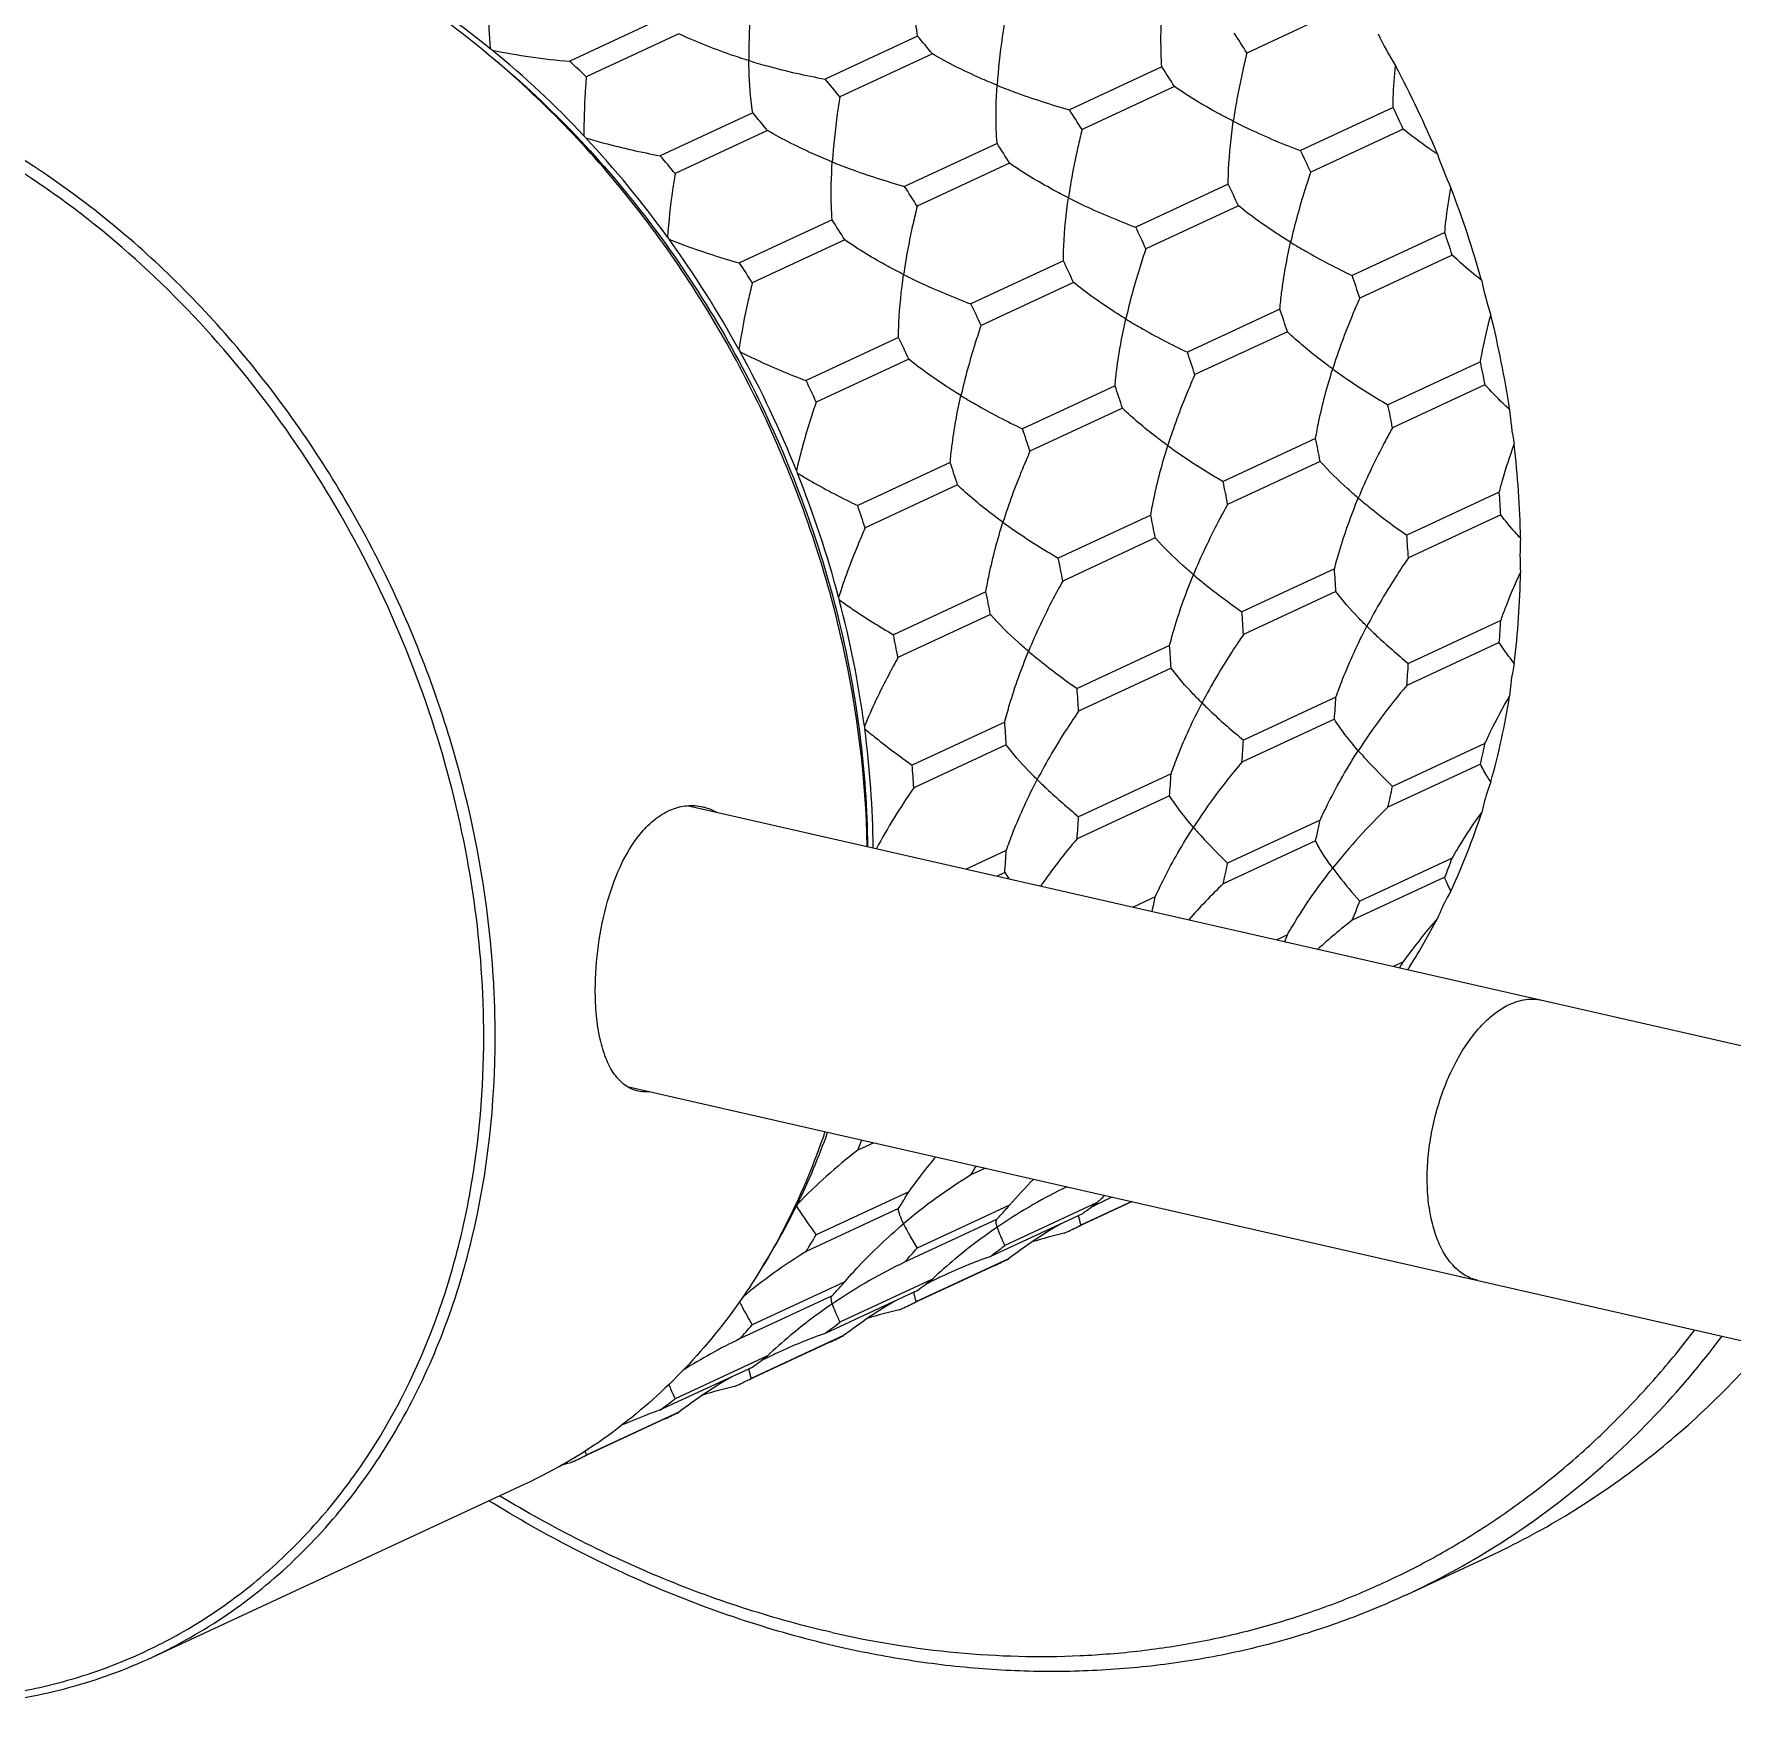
# Model space of a CAD drawing. Header units: millimetres. Extents: x 0 to 594, y 0 to 420.
# Drawn here: x 520.02 to 561.38, y 51.5 to 92.25 of the extents above; entities that cross this region are included whole.
import ezdxf

# ---------------------------------------------------------------- set-up
doc = ezdxf.new("R2010")
doc.units = ezdxf.units.MM
doc.header["$LTSCALE"] = 32.67
doc.layers.add('00_COMPONENTI', color=7, linetype='CONTINUOUS')

msp = doc.modelspace()

# ---------------------------------------------------------------- linework, layer by layer
at = {"layer": '00_COMPONENTI', "color": 7, "linetype": 'Continuous'}
for p, q in [((551.813, 92.831), (549.56, 91.783)), ((535.32, 92.629), (533.067, 91.582)), ((535.724, 92.251), (533.471, 91.204)), ((541.54, 92.197), (539.287, 91.149)), ((541.9, 91.759), (539.648, 90.712)), ((547.49, 91.45), (545.237, 90.402)), ((547.798, 90.964), (545.545, 89.916)), ((537.525, 90.33), (535.272, 89.282)), ((553.122, 90.453), (550.869, 89.405)), ((537.885, 89.892), (535.633, 88.845)), ((553.369, 89.93), (551.116, 88.883)), ((543.475, 89.583), (541.222, 88.535)), ((543.783, 89.097), (541.53, 88.049)), ((549.106, 88.586), (546.854, 87.539)), ((539.46, 87.716), (537.207, 86.669)), ((549.354, 88.063), (547.101, 87.016)), ((554.38, 87.41), (552.127, 86.362)), ((539.768, 87.23), (537.515, 86.183)), ((554.561, 86.863), (552.309, 85.815)), ((545.091, 86.719), (542.839, 85.672)), ((545.339, 86.196), (543.086, 85.149)), ((550.365, 85.543), (548.112, 84.495)), ((541.076, 84.852), (538.824, 83.805)), ((550.546, 84.996), (548.294, 83.949)), ((541.324, 84.33), (539.071, 83.282)), ((555.249, 84.262), (552.997, 83.214)), ((546.35, 83.676), (544.097, 82.628)), ((555.36, 83.705), (553.107, 82.657)), ((546.531, 83.129), (544.278, 82.082)), ((551.234, 82.395), (548.982, 81.347)), ((542.335, 81.809), (540.082, 80.762)), ((551.345, 81.838), (549.092, 80.79)), ((542.516, 81.262), (540.263, 80.215)), ((555.708, 81.087), (553.456, 80.039)), ((547.219, 80.528), (544.967, 79.481)), ((555.746, 80.533), (553.493, 79.485)), ((547.33, 79.971), (545.077, 78.923)), ((551.693, 79.22), (549.441, 78.172)), ((543.204, 78.661), (540.952, 77.614)), ((551.73, 78.666), (549.478, 77.619)), ((543.315, 78.104), (541.062, 77.057)), ((555.746, 77.963), (553.493, 76.915)), ((547.678, 77.353), (545.426, 76.306)), ((555.708, 77.426), (553.456, 76.378)), ((547.715, 76.799), (545.463, 75.752)), ((551.73, 76.096), (549.478, 75.048)), ((543.663, 75.486), (541.411, 74.439)), ((551.693, 75.559), (549.441, 74.512)), ((543.7, 74.932), (541.448, 73.885)), ((555.36, 74.967), (553.107, 73.919)), ((555.249, 74.46), (552.997, 73.413)), ((547.715, 74.229), (545.463, 73.182)), ((547.678, 73.692), (545.426, 72.645)), ((535.963, 73.451), (585.408, 62.179)), ((551.345, 73.1), (549.092, 72.052)), ((551.234, 72.593), (548.982, 71.546)), ((543.7, 72.362), (542.726, 71.909)), ((554.561, 72.173), (552.309, 71.125)), ((543.663, 71.825), (543.476, 71.738)), ((554.38, 71.709), (552.127, 70.661)), ((547.33, 71.233), (546.791, 70.983)), ((550.546, 70.306), (550.288, 70.186)), ((553.369, 69.649), (553.13, 69.538)), ((534.465, 66.613), (583.853, 55.354)), ((540.474, 65.243), (540.082, 65.061)), ((543.194, 64.623), (542.839, 64.458)), ((541.324, 64.049), (539.071, 63.001)), ((543.783, 63.724), (541.53, 62.677)), ((545.915, 63.787), (543.663, 62.74)), ((546.766, 63.809), (545.46, 63.201)), ((546.758, 63.811), (545.516, 63.233)), ((541.076, 63.639), (538.824, 62.591)), ((543.475, 63.379), (541.222, 62.331)), ((545.555, 63.514), (543.302, 62.467)), ((545.112, 63.04), (545.181, 63.071)), ((543.418, 62.252), (541.445, 61.335)), ((543.754, 62.414), (541.501, 61.367)), ((539.768, 61.858), (537.515, 60.81)), ((541.54, 61.647), (539.287, 60.6)), ((541.9, 61.92), (539.648, 60.873)), ((539.46, 61.512), (537.207, 60.464)), ((541.097, 61.173), (541.166, 61.205)), ((539.403, 60.385), (537.43, 59.468)), ((539.739, 60.547), (537.486, 59.5)), ((537.885, 60.053), (535.633, 59.006)), ((537.525, 59.78), (535.272, 58.733)), ((537.082, 59.306), (537.15, 59.338)), ((535.388, 58.518), (533.415, 57.601)), ((535.724, 58.68), (533.471, 57.633)), ((533.135, 57.471), (533.067, 57.439)), ((522.905, 52.714), (531.968, 56.928)), ((553.45, 54.234), (555.457, 55.167))]:
    msp.add_line(p, q, dxfattribs=at)
for centre, radius, start, end in [((526.875, 77.761), 26.669, 31.7215, 32.9574), ((559.7, 95.567), 7.696, 205.5535, 212.1083), ((533.908, 95.244), 4.351, 230.3791, 231.1857), ((516.406, 73.818), 23.315, 43.1529, 50.6767), ((534.317, 106.914), 15.383, 258.2358, 265.3384), ((522.05, 75.772), 25.488, 38.8468, 40.1206), ((517.071, 74.075), 23.714, 46.2465, 47.5831), ((525.113, 76.941), 26.669, 31.7215, 32.9574), ((529.426, 78.905), 26.876, 22.7955, 27.8875), ((519.797, 74.725), 25.488, 38.8468, 40.1206), ((518.035, 73.906), 25.488, 38.8468, 40.1206), ((522.86, 75.894), 26.669, 31.7215, 32.9574), ((528.744, 78.588), 27.112, 24.7303, 25.9527), ((536.795, 92.89), 4.604, 222.7625, 223.5465), ((515.113, 72.575), 25.108, 35.9057, 43.0616), ((521.098, 75.075), 26.669, 31.7215, 32.9574), ((526.491, 77.54), 27.112, 24.7303, 25.9527), ((515.782, 72.858), 25.488, 38.8468, 40.1206), ((561.523, 91.779), 7.722, 198.5859, 205.1225), ((518.845, 74.027), 26.669, 31.7215, 32.9574), ((524.729, 76.721), 27.112, 24.7303, 25.9527), ((529.714, 79.016), 26.567, 15.7872, 20.916), ((517.083, 73.208), 26.669, 31.7215, 32.9574), ((539.354, 90.083), 4.794, 215.5006, 216.2685), ((522.476, 75.674), 27.112, 24.7303, 25.9527), ((529.073, 78.711), 26.76, 17.7351, 18.9682), ((514.133, 71.844), 26.331, 28.8758, 35.803), ((514.83, 72.16), 26.669, 31.7215, 32.9574), ((520.714, 74.854), 27.112, 24.7303, 25.9527), ((526.82, 77.664), 26.76, 17.7351, 18.9682), ((562.614, 87.733), 7.484, 191.4753, 198.1578), ((518.461, 73.807), 27.112, 24.7303, 25.9527), ((525.058, 76.844), 26.76, 17.7351, 18.9682), ((530.728, 79.286), 25.518, 8.5988, 13.8643), ((516.699, 72.987), 27.112, 24.7303, 25.9527), ((541.497, 86.893), 4.898, 208.4512, 209.2105), ((513.687, 71.587), 26.846, 21.9257, 28.7573), ((522.805, 75.797), 26.76, 17.7351, 18.9682), ((530.139, 78.986), 25.659, 10.5975, 11.8656), ((514.446, 71.94), 27.112, 24.7303, 25.9527), ((521.043, 74.978), 26.76, 17.7351, 18.9682), ((527.886, 77.938), 25.659, 10.5975, 11.8656), ((563.004, 83.607), 7.063, 184.1034, 191.0545), ((518.79, 73.93), 26.76, 17.7351, 18.9682), ((526.124, 77.119), 25.659, 10.5975, 11.8656), ((532.379, 79.514), 23.851, 1.0884, 6.5937), ((543.154, 83.407), 4.904, 201.4748, 202.2336), ((513.964, 71.696), 26.548, 14.9125, 21.7908), ((517.028, 73.111), 26.76, 17.7351, 18.9682), ((523.871, 76.071), 25.659, 10.5975, 11.8656), ((531.838, 79.206), 23.944, 3.1771, 4.5051), ((514.775, 72.063), 26.76, 17.7351, 18.9682), ((522.109, 75.252), 25.659, 10.5975, 11.8656), ((529.586, 78.158), 23.944, 3.1771, 4.5051), ((562.71, 79.55), 6.498, 176.3236, 183.6764), ((519.856, 74.205), 25.659, 10.5975, 11.8656), ((527.823, 77.339), 23.944, 3.1771, 4.5051), ((534.463, 79.528), 21.766, 353.1135, 358.9626), ((518.094, 73.385), 25.659, 10.5975, 11.8656), ((544.277, 79.727), 4.811, 194.4333, 195.1998), ((514.961, 71.965), 25.515, 7.7029, 14.7602), ((525.57, 76.292), 23.944, 3.1771, 4.5051), ((533.959, 79.202), 21.821, 355.3316, 356.7444), ((515.841, 72.338), 25.659, 10.5975, 11.8656), ((523.808, 75.472), 23.944, 3.1771, 4.5051), ((531.707, 78.154), 21.821, 355.3316, 356.7444), ((521.555, 74.425), 23.944, 3.1771, 4.5051), ((564.928, 66.606), 15.071, 139.5761, 147.1048), ((536.707, 79.229), 19.502, 344.5371, 350.829), ((529.944, 77.335), 21.821, 355.3316, 356.7444), ((544.839, 75.964), 4.63, 187.1881, 187.9698), ((516.554, 72.191), 23.906, 0.5632, 7.5258), ((519.793, 73.605), 23.944, 3.1771, 4.5051), ((527.692, 76.288), 21.821, 355.3316, 356.7444), ((536.224, 78.88), 19.532, 346.9225, 348.4436), ((560.913, 64.739), 15.071, 139.5761, 147.1048), ((517.54, 72.558), 23.944, 3.1771, 4.5051), ((525.929, 75.468), 21.821, 355.3316, 356.7444), ((554.351, 64.928), 15.708, 145.2331, 151.5617), ((533.971, 77.832), 19.532, 346.9225, 348.4436), ((535.425, 72.455), 1.143, 60.2338, 60.96), ((563.042, 62.92), 14.526, 133.7541, 141.6537), ((538.824, 78.615), 17.296, 335.2453, 342.0609), ((523.676, 74.421), 21.821, 355.3316, 356.7444), ((532.209, 77.013), 19.532, 346.9225, 348.4436), ((556.957, 62.825), 15.146, 139.5816, 145.0729), ((521.914, 73.601), 21.821, 355.3316, 356.7444), ((529.956, 75.965), 19.532, 346.9225, 348.4436), ((538.344, 78.243), 17.317, 337.829, 339.4772), ((547.195, 74.013), 4.154, 211.7743, 214.2814), ((528.135, 75.158), 19.592, 347.3779, 348.4423), ((559.042, 61.038), 14.548, 133.7547, 138.5166), ((536.091, 77.196), 17.317, 337.829, 339.4772), ((560.7, 59.604), 13.991, 127.7842, 132.2672), ((563.783, 62.279), 12.758, 138.6673, 144.7114), ((540.419, 77.867), 15.533, 327.594, 332.5433), ((534.217, 76.419), 17.436, 338.8952, 339.4747), ((539.994, 77.447), 15.482, 329.1289, 329.7572), ((540.869, 77.592), 15.007, 327.1756, 327.5589), ((523.373, 71.176), 16.956, 334.021, 340.4399), ((548.685, 53.966), 14.039, 127.7898, 135.8292), ((524.125, 71.564), 17.231, 337.8269, 338.7187), ((551.648, 56.745), 12.646, 139.8463, 144.7214), ((529.857, 72.578), 15.312, 327.974, 328.9219), ((550.007, 52.861), 13.634, 121.7219, 130.2413), ((550.995, 52.181), 13.325, 115.8731, 123.8855), ((553.325, 55.441), 12.636, 135.1348, 139.0409), ((524.552, 70.614), 15.649, 327.5986, 333.7781), ((541.805, 62.152), 3.567, 153.4166, 154.2979), ((528.034, 71.796), 15.384, 327.9762, 329.7597), ((533.192, 72.84), 13.974, 318.8137, 319.2809), ((537.917, 73.967), 12.946, 306.1569, 308.1579), ((551.796, 51.744), 13.363, 116.3221, 116.8716), ((551.788, 51.76), 13.345, 115.3401, 116.3222), ((554.414, 54.741), 12.412, 132.0355, 133.2147), ((551.775, 51.789), 13.314, 114.937, 115.34), ((551.756, 51.829), 13.27, 114.3479, 114.9371), ((533.273, 72.769), 13.865, 317.373, 318.8149), ((551.576, 52.105), 12.941, 120.3031, 127.1895), ((525.781, 70.749), 15.384, 327.9762, 329.7597), ((550.942, 52.236), 13.25, 124.2818, 129.8247), ((551.079, 52.042), 13.488, 123.8526, 124.3002), ((548.054, 50.648), 12.736, 103.3571, 106.9961), ((539.868, 74.497), 12.601, 294.9366, 296.6303), ((545.988, 51.001), 13.625, 121.7206, 129.7133), ((531, 71.739), 13.892, 317.3741, 319.2831), ((547.637, 50.197), 13.013, 109.4592, 114.9589), ((535.664, 72.919), 12.946, 306.1569, 308.1579), ((546.972, 50.328), 13.309, 115.5948, 123.8897), ((550.538, 52.723), 12.617, 129.833, 133.2023), ((538.106, 73.678), 12.601, 294.9366, 296.6303), ((529.258, 70.902), 13.865, 317.373, 318.8149), ((529.177, 70.973), 13.974, 318.8137, 319.2809), ((533.902, 72.1), 12.946, 306.1569, 308.1579), ((547.781, 49.877), 13.363, 116.3221, 116.8716), ((547.773, 49.894), 13.345, 115.3401, 116.3222), ((547.76, 49.922), 13.314, 114.937, 115.34), ((546.927, 50.369), 13.25, 124.2818, 129.8247), ((547.064, 50.175), 13.488, 123.8526, 124.3002), ((547.561, 50.238), 12.941, 120.3031, 127.1895), ((535.853, 72.63), 12.601, 294.9366, 296.6303), ((526.985, 69.872), 13.892, 317.3741, 319.2831), ((531.649, 71.052), 12.946, 306.1569, 308.1579), ((544.039, 48.782), 12.736, 103.3571, 106.9961), ((542.935, 48.503), 13.262, 115.5887, 122.3966), ((546.523, 50.856), 12.617, 129.833, 133.2023), ((543.622, 48.33), 13.013, 109.4592, 114.9589), ((534.091, 71.811), 12.601, 294.9366, 296.6303), ((529.887, 70.233), 12.946, 306.1569, 308.1579), ((543.766, 48.011), 13.363, 116.3221, 116.8716), ((543.758, 48.027), 13.345, 115.3401, 116.3222), ((543.745, 48.055), 13.314, 114.937, 115.34), ((543.546, 48.371), 12.941, 120.3031, 127.1895), ((540.024, 46.915), 12.736, 103.3571, 106.9961), ((531.838, 70.764), 12.601, 294.9366, 296.6303), ((539.588, 46.514), 12.959, 109.4525, 114.0097), ((527.634, 69.185), 12.946, 306.1569, 308.1579), ((530.076, 69.944), 12.601, 294.9366, 296.6303), ((526.601, 68.453), 12.714, 294.9662, 306.4051), ((527.823, 68.897), 12.601, 294.9366, 296.6303), ((535.956, 45.258), 12.52, 103.344, 104.3446)]:
    msp.add_arc(centre, radius, start, end, dxfattribs=at)
for points, knots in [([(566.072, 66.587), (566.529, 67.665), (567.31, 69.919), (568.067, 73.47), (568.419, 77.191), (568.341, 82.347), (567.432, 87.557), (565.769, 92.611), (564.143, 96.306), (562.5, 99.242), (561.024, 101.478), (559.457, 103.615), (557.33, 106.106), (554.528, 108.777), (551.528, 111.078), (548.376, 112.974), (545.119, 114.434), (542.875, 115.111), (541.755, 115.367)], [0, 0, 0, 0, 0.057604, 0.117062, 0.178305, 0.241169, 0.370524, 0.436499, 0.502766, 0.568918, 0.601834, 0.634571, 0.699304, 0.762798, 0.824772, 0.88502, 0.943431, 1, 1, 1, 1]), ([(540.312, 72.46), (540.282, 74.121), (539.861, 77.488), (538.528, 81.525), (537.009, 84.592), (535.221, 87.474), (532.543, 90.663), (528.75, 93.655), (525.234, 95.314), (522.371, 96.027), (520.263, 96.252), (518.197, 96.171), (516.858, 95.911), (516.21, 95.731)], [0, 0, 0, 0, 0.131222, 0.265936, 0.333717, 0.401189, 0.533498, 0.660329, 0.780026, 0.837222, 0.892746, 0.946876, 1, 1, 1, 1]), ([(528.712, 93.602), (528.921, 93.476), (529.757, 92.949), (530.556, 92.362), (531.133, 91.893)], [0, 0, 0, 0, 0.246804, 1, 1, 1, 1]), ([(531.083, 93.201), (531.083, 93.085), (531.087, 92.649), (531.106, 92.212), (531.133, 91.893)], [0, 0, 0, 0, 0.265254, 1, 1, 1, 1]), ([(537.486, 93.071), (537.476, 92.942), (537.441, 92.452), (537.426, 91.96), (537.43, 91.598)], [0, 0, 0, 0, 0.262725, 1, 1, 1, 1]), ([(541.54, 92.197), (541.525, 92.295), (541.47, 92.716), (541.449, 93.14), (541.445, 93.465)], [0, 0, 0, 0, 0.234953, 1, 1, 1, 1]), ([(547.49, 91.45), (547.482, 91.562), (547.458, 92.033), (547.47, 92.505), (547.493, 92.864)], [0, 0, 0, 0, 0.238028, 1, 1, 1, 1]), ([(537.43, 91.598), (537.282, 91.644), (536.703, 91.832), (536.135, 92.058), (535.724, 92.251)], [0, 0, 0, 0, 0.254399, 1, 1, 1, 1]), ([(543.663, 92.579), (543.641, 92.442), (543.561, 91.917), (543.504, 91.389), (543.478, 90.997)], [0, 0, 0, 0, 0.260339, 1, 1, 1, 1]), ([(530.509, 73.782), (530.128, 75.316), (529.085, 78.323), (527.154, 81.788), (525.272, 84.304), (523.226, 86.574), (520.379, 88.96), (517.178, 90.674), (514.543, 91.535), (512.586, 91.917), (510.646, 92.039), (508.748, 91.899), (506.917, 91.498), (505.756, 91.058), (505.197, 90.799)], [0, 0, 0, 0, 0.137493, 0.275214, 0.343353, 0.410532, 0.540764, 0.664448, 0.72375, 0.781375, 0.837501, 0.892399, 0.946426, 1, 1, 1, 1]), ([(530.038, 74.462), (529.385, 76.79), (527.918, 80.161), (525.15, 84.087), (522.734, 86.657), (520.05, 88.774), (517.174, 90.376), (514.191, 91.411), (511.191, 91.842), (508.265, 91.649), (505.509, 90.834), (503.015, 89.421), (500.866, 87.458), (499.13, 85.013), (497.855, 82.168), (497.076, 79.011), (496.903, 76.803), (496.898, 75.677)], [0, 0, 0, 0, 0.141335, 0.211544, 0.280251, 0.346791, 0.410713, 0.471845, 0.530357, 0.586779, 0.64197, 0.696995, 0.752951, 0.810774, 0.871098, 0.934195, 1, 1, 1, 1]), ([(537.525, 90.33), (537.51, 90.428), (537.455, 90.849), (537.434, 91.274), (537.43, 91.598)], [0, 0, 0, 0, 0.234953, 1, 1, 1, 1]), ([(537.43, 91.598), (537.58, 91.552), (538.192, 91.374), (538.815, 91.234), (539.287, 91.149)], [0, 0, 0, 0, 0.246082, 1, 1, 1, 1]), ([(543.478, 90.997), (543.34, 91.053), (542.802, 91.281), (542.277, 91.542), (541.9, 91.759)], [0, 0, 0, 0, 0.255738, 1, 1, 1, 1]), ([(549.56, 91.783), (549.525, 91.641), (549.395, 91.092), (549.29, 90.536), (549.23, 90.121)], [0, 0, 0, 0, 0.258356, 1, 1, 1, 1]), ([(553.122, 90.453), (553.122, 90.536), (553.129, 90.878), (553.154, 91.219), (553.181, 91.476)], [0, 0, 0, 0, 0.243403, 1, 1, 1, 1]), ([(533.471, 91.204), (533.461, 91.078), (533.427, 90.599), (533.412, 90.118), (533.415, 89.764)], [0, 0, 0, 0, 0.2624, 1, 1, 1, 1]), ([(543.475, 89.583), (543.467, 89.695), (543.443, 90.166), (543.455, 90.639), (543.478, 90.997)], [0, 0, 0, 0, 0.238028, 1, 1, 1, 1]), ([(543.478, 90.997), (543.619, 90.94), (544.196, 90.717), (544.787, 90.527), (545.237, 90.402)], [0, 0, 0, 0, 0.244913, 1, 1, 1, 1]), ([(539.648, 90.712), (539.626, 90.575), (539.546, 90.051), (539.489, 89.522), (539.463, 89.13)], [0, 0, 0, 0, 0.260339, 1, 1, 1, 1]), ([(549.23, 90.121), (549.103, 90.186), (548.612, 90.443), (548.136, 90.73), (547.798, 90.964)], [0, 0, 0, 0, 0.257353, 1, 1, 1, 1]), ([(539.463, 89.13), (539.325, 89.186), (538.787, 89.414), (538.262, 89.675), (537.885, 89.892)], [0, 0, 0, 0, 0.255738, 1, 1, 1, 1]), ([(545.545, 89.916), (545.51, 89.775), (545.379, 89.225), (545.275, 88.669), (545.215, 88.255)], [0, 0, 0, 0, 0.258356, 1, 1, 1, 1]), ([(549.106, 88.586), (549.107, 88.71), (549.121, 89.223), (549.174, 89.735), (549.23, 90.121)], [0, 0, 0, 0, 0.24049, 1, 1, 1, 1]), ([(549.23, 90.121), (549.359, 90.056), (549.896, 89.795), (550.447, 89.564), (550.869, 89.405)], [0, 0, 0, 0, 0.243527, 1, 1, 1, 1]), ([(554.203, 89.318), (554.129, 89.367), (553.844, 89.561), (553.568, 89.768), (553.369, 89.93)], [0, 0, 0, 0, 0.256445, 1, 1, 1, 1]), ([(533.458, 89.718), (533.605, 89.673), (534.203, 89.502), (534.811, 89.366), (535.272, 89.282)], [0, 0, 0, 0, 0.246179, 1, 1, 1, 1]), ([(539.46, 87.716), (539.452, 87.828), (539.428, 88.299), (539.44, 88.772), (539.463, 89.13)], [0, 0, 0, 0, 0.238028, 1, 1, 1, 1]), ([(539.463, 89.13), (539.604, 89.073), (540.181, 88.85), (540.772, 88.661), (541.222, 88.535)], [0, 0, 0, 0, 0.244913, 1, 1, 1, 1]), ([(545.215, 88.255), (545.088, 88.319), (544.597, 88.576), (544.121, 88.863), (543.783, 89.097)], [0, 0, 0, 0, 0.257353, 1, 1, 1, 1]), ([(535.633, 88.845), (535.611, 88.712), (535.533, 88.199), (535.477, 87.682), (535.451, 87.299)], [0, 0, 0, 0, 0.260076, 1, 1, 1, 1]), ([(551.116, 88.883), (551.067, 88.739), (550.882, 88.175), (550.724, 87.602), (550.627, 87.172)], [0, 0, 0, 0, 0.25669, 1, 1, 1, 1]), ([(545.091, 86.719), (545.092, 86.843), (545.106, 87.356), (545.159, 87.868), (545.215, 88.255)], [0, 0, 0, 0, 0.24049, 1, 1, 1, 1]), ([(545.215, 88.255), (545.344, 88.189), (545.881, 87.928), (546.432, 87.698), (546.854, 87.539)], [0, 0, 0, 0, 0.243527, 1, 1, 1, 1]), ([(554.38, 87.41), (554.388, 87.499), (554.425, 87.865), (554.48, 88.228), (554.531, 88.501)], [0, 0, 0, 0, 0.244815, 1, 1, 1, 1]), ([(541.53, 88.049), (541.495, 87.908), (541.364, 87.358), (541.259, 86.802), (541.2, 86.388)], [0, 0, 0, 0, 0.258356, 1, 1, 1, 1]), ([(550.627, 87.172), (550.512, 87.242), (550.074, 87.518), (549.651, 87.821), (549.354, 88.063)], [0, 0, 0, 0, 0.259308, 1, 1, 1, 1]), ([(535.488, 87.247), (535.626, 87.192), (536.19, 86.975), (536.767, 86.791), (537.207, 86.669)], [0, 0, 0, 0, 0.24504, 1, 1, 1, 1]), ([(541.2, 86.388), (541.072, 86.452), (540.582, 86.709), (540.106, 86.996), (539.768, 87.23)], [0, 0, 0, 0, 0.257353, 1, 1, 1, 1]), ([(547.101, 87.016), (547.052, 86.872), (546.867, 86.308), (546.709, 85.735), (546.612, 85.305)], [0, 0, 0, 0, 0.25669, 1, 1, 1, 1]), ([(550.365, 85.543), (550.376, 85.676), (550.435, 86.223), (550.535, 86.765), (550.627, 87.172)], [0, 0, 0, 0, 0.242506, 1, 1, 1, 1]), ([(550.627, 87.172), (550.744, 87.1), (551.234, 86.811), (551.739, 86.548), (552.127, 86.362)], [0, 0, 0, 0, 0.24189, 1, 1, 1, 1]), ([(555.279, 86.244), (555.215, 86.295), (554.968, 86.492), (554.731, 86.701), (554.561, 86.863)], [0, 0, 0, 0, 0.258132, 1, 1, 1, 1]), ([(537.515, 86.183), (537.48, 86.044), (537.353, 85.507), (537.25, 84.964), (537.19, 84.559)], [0, 0, 0, 0, 0.258145, 1, 1, 1, 1]), ([(541.076, 84.852), (541.077, 84.976), (541.091, 85.489), (541.144, 86.002), (541.2, 86.388)], [0, 0, 0, 0, 0.24049, 1, 1, 1, 1]), ([(541.2, 86.388), (541.329, 86.322), (541.866, 86.061), (542.417, 85.831), (542.839, 85.672)], [0, 0, 0, 0, 0.243527, 1, 1, 1, 1]), ([(546.612, 85.305), (546.497, 85.375), (546.059, 85.651), (545.636, 85.954), (545.339, 86.196)], [0, 0, 0, 0, 0.259308, 1, 1, 1, 1]), ([(552.309, 85.815), (552.245, 85.672), (552.001, 85.105), (551.788, 84.525), (551.65, 84.087)], [0, 0, 0, 0, 0.255286, 1, 1, 1, 1]), ([(546.35, 83.676), (546.361, 83.809), (546.42, 84.356), (546.52, 84.898), (546.612, 85.305)], [0, 0, 0, 0, 0.242506, 1, 1, 1, 1]), ([(546.612, 85.305), (546.729, 85.233), (547.219, 84.944), (547.724, 84.681), (548.112, 84.495)], [0, 0, 0, 0, 0.24189, 1, 1, 1, 1]), ([(555.249, 84.262), (555.265, 84.356), (555.336, 84.739), (555.425, 85.118), (555.502, 85.401)], [0, 0, 0, 0, 0.245981, 1, 1, 1, 1]), ([(543.086, 85.149), (543.037, 85.005), (542.852, 84.441), (542.694, 83.868), (542.597, 83.438)], [0, 0, 0, 0, 0.25669, 1, 1, 1, 1]), ([(551.65, 84.087), (551.549, 84.16), (551.167, 84.445), (550.8, 84.753), (550.546, 84.996)], [0, 0, 0, 0, 0.2617, 1, 1, 1, 1]), ([(537.222, 84.502), (537.349, 84.439), (537.873, 84.185), (538.411, 83.96), (538.824, 83.805)], [0, 0, 0, 0, 0.24369, 1, 1, 1, 1]), ([(542.597, 83.438), (542.482, 83.508), (542.044, 83.784), (541.621, 84.087), (541.324, 84.33)], [0, 0, 0, 0, 0.259308, 1, 1, 1, 1]), ([(551.234, 82.395), (551.258, 82.535), (551.367, 83.106), (551.518, 83.668), (551.65, 84.087)], [0, 0, 0, 0, 0.244177, 1, 1, 1, 1]), ([(551.65, 84.087), (551.754, 84.012), (552.192, 83.704), (552.646, 83.42), (552.997, 83.214)], [0, 0, 0, 0, 0.239952, 1, 1, 1, 1]), ([(548.294, 83.949), (548.23, 83.805), (547.986, 83.238), (547.773, 82.658), (547.635, 82.22)], [0, 0, 0, 0, 0.255286, 1, 1, 1, 1]), ([(555.959, 83.101), (555.905, 83.151), (555.698, 83.345), (555.499, 83.548), (555.36, 83.705)], [0, 0, 0, 0, 0.260256, 1, 1, 1, 1]), ([(539.071, 83.282), (539.023, 83.141), (538.842, 82.591), (538.687, 82.031), (538.591, 81.611)], [0, 0, 0, 0, 0.256521, 1, 1, 1, 1]), ([(542.335, 81.809), (542.346, 81.942), (542.405, 82.489), (542.504, 83.032), (542.597, 83.438)], [0, 0, 0, 0, 0.242506, 1, 1, 1, 1]), ([(542.597, 83.438), (542.714, 83.366), (543.204, 83.077), (543.709, 82.815), (544.097, 82.628)], [0, 0, 0, 0, 0.24189, 1, 1, 1, 1]), ([(547.635, 82.22), (547.534, 82.294), (547.152, 82.578), (546.785, 82.886), (546.531, 83.129)], [0, 0, 0, 0, 0.2617, 1, 1, 1, 1]), ([(553.107, 82.657), (553.028, 82.516), (552.726, 81.958), (552.455, 81.382), (552.274, 80.944)], [0, 0, 0, 0, 0.254108, 1, 1, 1, 1]), ([(544.278, 82.082), (544.214, 81.938), (543.971, 81.371), (543.758, 80.791), (543.62, 80.354)], [0, 0, 0, 0, 0.255286, 1, 1, 1, 1]), ([(547.219, 80.528), (547.243, 80.668), (547.352, 81.239), (547.503, 81.802), (547.635, 82.22)], [0, 0, 0, 0, 0.244177, 1, 1, 1, 1]), ([(547.635, 82.22), (547.739, 82.145), (548.177, 81.838), (548.631, 81.553), (548.982, 81.347)], [0, 0, 0, 0, 0.239952, 1, 1, 1, 1]), ([(555.708, 81.087), (555.733, 81.184), (555.84, 81.577), (555.967, 81.965), (556.072, 82.253)], [0, 0, 0, 0, 0.246947, 1, 1, 1, 1]), ([(538.615, 81.551), (538.73, 81.481), (539.209, 81.2), (539.702, 80.943), (540.082, 80.762)], [0, 0, 0, 0, 0.242095, 1, 1, 1, 1]), ([(552.274, 80.944), (552.187, 81.018), (551.863, 81.3), (551.555, 81.601), (551.345, 81.838)], [0, 0, 0, 0, 0.26469, 1, 1, 1, 1]), ([(543.62, 80.354), (543.519, 80.427), (543.136, 80.712), (542.77, 81.019), (542.516, 81.262)], [0, 0, 0, 0, 0.2617, 1, 1, 1, 1]), ([(549.092, 80.79), (549.013, 80.65), (548.711, 80.091), (548.44, 79.515), (548.259, 79.077)], [0, 0, 0, 0, 0.254108, 1, 1, 1, 1]), ([(551.693, 79.22), (551.73, 79.364), (551.893, 79.949), (552.099, 80.521), (552.274, 80.944)], [0, 0, 0, 0, 0.245568, 1, 1, 1, 1]), ([(552.274, 80.944), (552.364, 80.868), (552.747, 80.552), (553.146, 80.256), (553.456, 80.039)], [0, 0, 0, 0, 0.23763, 1, 1, 1, 1]), ([(543.204, 78.661), (543.228, 78.801), (543.337, 79.372), (543.488, 79.935), (543.62, 80.354)], [0, 0, 0, 0, 0.244177, 1, 1, 1, 1]), ([(543.62, 80.354), (543.724, 80.278), (544.162, 79.971), (544.616, 79.686), (544.967, 79.481)], [0, 0, 0, 0, 0.239952, 1, 1, 1, 1]), ([(556.225, 79.967), (556.181, 80.014), (556.014, 80.197), (555.855, 80.387), (555.746, 80.533)], [0, 0, 0, 0, 0.263023, 1, 1, 1, 1]), ([(540.263, 80.215), (540.201, 80.075), (539.963, 79.521), (539.754, 78.955), (539.618, 78.528)], [0, 0, 0, 0, 0.255152, 1, 1, 1, 1]), ([(548.259, 79.077), (548.172, 79.151), (547.848, 79.433), (547.54, 79.735), (547.33, 79.971)], [0, 0, 0, 0, 0.26469, 1, 1, 1, 1]), ([(553.493, 79.485), (553.399, 79.35), (553.037, 78.811), (552.708, 78.25), (552.484, 77.82)], [0, 0, 0, 0, 0.253132, 1, 1, 1, 1]), ([(547.678, 77.353), (547.715, 77.497), (547.878, 78.082), (548.084, 78.654), (548.259, 79.077)], [0, 0, 0, 0, 0.245568, 1, 1, 1, 1]), ([(548.259, 79.077), (548.349, 79.001), (548.732, 78.686), (549.131, 78.39), (549.441, 78.172)], [0, 0, 0, 0, 0.23763, 1, 1, 1, 1]), ([(555.746, 77.963), (555.78, 78.061), (555.925, 78.457), (556.091, 78.846), (556.225, 79.134)], [0, 0, 0, 0, 0.247747, 1, 1, 1, 1]), ([(545.077, 78.923), (544.998, 78.783), (544.696, 78.224), (544.425, 77.648), (544.244, 77.21)], [0, 0, 0, 0, 0.254108, 1, 1, 1, 1]), ([(552.484, 77.82), (552.412, 77.891), (552.146, 78.16), (551.896, 78.445), (551.73, 78.666)], [0, 0, 0, 0, 0.268551, 1, 1, 1, 1]), ([(539.634, 78.466), (539.736, 78.392), (540.165, 78.093), (540.609, 77.815), (540.952, 77.614)], [0, 0, 0, 0, 0.240206, 1, 1, 1, 1]), ([(544.244, 77.21), (544.157, 77.284), (543.833, 77.566), (543.525, 77.868), (543.315, 78.104)], [0, 0, 0, 0, 0.26469, 1, 1, 1, 1]), ([(551.73, 76.096), (551.782, 76.242), (552.001, 76.83), (552.265, 77.401), (552.484, 77.82)], [0, 0, 0, 0, 0.246723, 1, 1, 1, 1]), ([(552.484, 77.82), (552.559, 77.745), (552.885, 77.432), (553.227, 77.136), (553.493, 76.915)], [0, 0, 0, 0, 0.234792, 1, 1, 1, 1]), ([(549.478, 77.619), (549.384, 77.484), (549.022, 76.944), (548.693, 76.383), (548.469, 75.953)], [0, 0, 0, 0, 0.253132, 1, 1, 1, 1]), ([(556.072, 76.918), (556.037, 76.961), (555.909, 77.125), (555.789, 77.296), (555.708, 77.426)], [0, 0, 0, 0, 0.266819, 1, 1, 1, 1]), ([(541.062, 77.057), (540.985, 76.919), (540.689, 76.374), (540.424, 75.812), (540.246, 75.385)], [0, 0, 0, 0, 0.254004, 1, 1, 1, 1]), ([(543.663, 75.486), (543.7, 75.63), (543.863, 76.215), (544.069, 76.787), (544.244, 77.21)], [0, 0, 0, 0, 0.245568, 1, 1, 1, 1]), ([(544.244, 77.21), (544.334, 77.134), (544.717, 76.819), (545.116, 76.523), (545.426, 76.306)], [0, 0, 0, 0, 0.23763, 1, 1, 1, 1]), ([(548.469, 75.953), (548.397, 76.024), (548.131, 76.293), (547.881, 76.578), (547.715, 76.799)], [0, 0, 0, 0, 0.268551, 1, 1, 1, 1]), ([(556.072, 76.918), (556.058, 76.853), (556.007, 76.589), (555.974, 76.322), (555.959, 76.12)], [0, 0, 0, 0, 0.24678, 1, 1, 1, 1]), ([(555.36, 74.967), (555.405, 75.065), (555.589, 75.457), (555.795, 75.839), (555.959, 76.12)], [0, 0, 0, 0, 0.248402, 1, 1, 1, 1]), ([(545.463, 75.752), (545.369, 75.617), (545.007, 75.078), (544.678, 74.516), (544.454, 74.086)], [0, 0, 0, 0, 0.253132, 1, 1, 1, 1]), ([(547.715, 74.229), (547.767, 74.375), (547.986, 74.963), (548.25, 75.534), (548.469, 75.953)], [0, 0, 0, 0, 0.246723, 1, 1, 1, 1]), ([(548.469, 75.953), (548.544, 75.878), (548.87, 75.566), (549.212, 75.269), (549.478, 75.048)], [0, 0, 0, 0, 0.234792, 1, 1, 1, 1]), ([(496.849, 75.587), (496.856, 73.806), (497.29, 70.187), (499.052, 64.999), (501.821, 60.261), (505.414, 56.29), (508.969, 53.799), (511.986, 52.457), (514.254, 51.798), (516.522, 51.485), (518.751, 51.525), (520.9, 51.918), (522.257, 52.413), (522.905, 52.714)], [0, 0, 0, 0, 0.132302, 0.268358, 0.404548, 0.537222, 0.663441, 0.723719, 0.781987, 0.838389, 0.893219, 0.94691, 1, 1, 1, 1]), ([(496.898, 75.587), (496.898, 74.279), (497.127, 71.623), (498.102, 67.718), (499.676, 63.964), (501.789, 60.503), (504.364, 57.464), (507.306, 54.961), (510.508, 53.091), (513.853, 51.928), (516.687, 51.59), (518.878, 51.722), (520.46, 52.013), (521.979, 52.496), (523.42, 53.164), (524.769, 54.012), (526.013, 55.031), (527.139, 56.211), (528.484, 58.002), (529.534, 60.057), (530.273, 62.284), (530.819, 64.686), (530.975, 66.56), (530.975, 67.819)], [0, 0, 0, 0, 0.067504, 0.136788, 0.206877, 0.276701, 0.34522, 0.411541, 0.475034, 0.535444, 0.592981, 0.620927, 0.648461, 0.675739, 0.702927, 0.730202, 0.757732, 0.785671, 0.814153, 0.873048, 0.903664, 0.935054, 1, 1, 1, 1]), ([(540.254, 75.322), (540.343, 75.248), (540.718, 74.94), (541.108, 74.651), (541.411, 74.439)], [0, 0, 0, 0, 0.237945, 1, 1, 1, 1]), ([(552.274, 74.791), (552.162, 74.92), (551.958, 75.168), (551.772, 75.431), (551.693, 75.559)], [0, 0, 0, 0, 0.531649, 1, 1, 1, 1]), ([(544.454, 74.086), (544.382, 74.157), (544.116, 74.426), (543.866, 74.711), (543.7, 74.932)], [0, 0, 0, 0, 0.268551, 1, 1, 1, 1]), ([(530.975, 67.819), (530.975, 68.926), (530.811, 71.17), (530.345, 73.37), (530.038, 74.462)], [0, 0, 0, 0, 0.494041, 1, 1, 1, 1]), ([(551.345, 73.1), (551.411, 73.245), (551.689, 73.825), (552.012, 74.384), (552.274, 74.791)], [0, 0, 0, 0, 0.247669, 1, 1, 1, 1]), ([(552.274, 74.791), (552.335, 74.721), (552.603, 74.421), (552.886, 74.135), (553.107, 73.919)], [0, 0, 0, 0, 0.231216, 1, 1, 1, 1]), ([(555.502, 74.029), (555.477, 74.067), (555.386, 74.206), (555.302, 74.351), (555.249, 74.46)], [0, 0, 0, 0, 0.27243, 1, 1, 1, 1]), ([(543.7, 72.362), (543.752, 72.508), (543.971, 73.096), (544.235, 73.667), (544.454, 74.086)], [0, 0, 0, 0, 0.246723, 1, 1, 1, 1]), ([(544.454, 74.086), (544.529, 74.012), (544.855, 73.699), (545.196, 73.402), (545.463, 73.182)], [0, 0, 0, 0, 0.234792, 1, 1, 1, 1]), ([(555.502, 74.029), (555.48, 73.97), (555.391, 73.727), (555.322, 73.477), (555.279, 73.288)], [0, 0, 0, 0, 0.246534, 1, 1, 1, 1]), ([(531.253, 67.835), (531.253, 68.327), (531.189, 70.327), (530.873, 72.318), (530.509, 73.782)], [0, 0, 0, 0, 0.245812, 1, 1, 1, 1]), ([(548.259, 72.924), (548.147, 73.053), (547.943, 73.301), (547.757, 73.564), (547.678, 73.692)], [0, 0, 0, 0, 0.531649, 1, 1, 1, 1]), ([(534.856, 72.845), (534.957, 72.96), (535.171, 73.162), (535.538, 73.374), (535.925, 73.471), (536.184, 73.452), (536.306, 73.424)], [0, 0, 0, 0, 0.280133, 0.534041, 0.770017, 1, 1, 1, 1]), ([(536.306, 73.424), (536.334, 73.418), (536.449, 73.387), (536.558, 73.341), (536.637, 73.299)], [0, 0, 0, 0, 0.246297, 1, 1, 1, 1]), ([(554.561, 72.173), (554.616, 72.268), (554.841, 72.649), (555.086, 73.018), (555.279, 73.288)], [0, 0, 0, 0, 0.248929, 1, 1, 1, 1]), ([(533.691, 68.968), (533.691, 69.33), (533.744, 70.058), (533.958, 71.112), (534.308, 72.065), (534.655, 72.62), (534.856, 72.845)], [0, 0, 0, 0, 0.263235, 0.529993, 0.780319, 1, 1, 1, 1]), ([(547.33, 71.233), (547.396, 71.378), (547.674, 71.958), (547.997, 72.517), (548.259, 72.924)], [0, 0, 0, 0, 0.247669, 1, 1, 1, 1]), ([(548.259, 72.924), (548.32, 72.854), (548.588, 72.554), (548.871, 72.268), (549.092, 72.052)], [0, 0, 0, 0, 0.231216, 1, 1, 1, 1]), ([(551.65, 71.933), (551.566, 72.046), (551.417, 72.26), (551.286, 72.486), (551.234, 72.593)], [0, 0, 0, 0, 0.541708, 1, 1, 1, 1]), ([(550.546, 70.306), (550.627, 70.447), (550.964, 71.01), (551.344, 71.546), (551.65, 71.933)], [0, 0, 0, 0, 0.248432, 1, 1, 1, 1]), ([(551.65, 71.933), (551.697, 71.869), (551.907, 71.593), (552.132, 71.327), (552.309, 71.125)], [0, 0, 0, 0, 0.226507, 1, 1, 1, 1]), ([(554.531, 71.372), (554.514, 71.403), (554.457, 71.511), (554.407, 71.624), (554.38, 71.709)], [0, 0, 0, 0, 0.281722, 1, 1, 1, 1]), ([(554.531, 71.372), (554.499, 71.32), (554.377, 71.104), (554.272, 70.878), (554.203, 70.705)], [0, 0, 0, 0, 0.246635, 1, 1, 1, 1]), ([(533.809, 67.768), (533.767, 67.955), (533.708, 68.354), (533.691, 68.757), (533.691, 68.968)], [0, 0, 0, 0, 0.475731, 1, 1, 1, 1]), ([(522.905, 52.714), (523.538, 53.009), (524.765, 53.709), (526.419, 55.057), (527.866, 56.683), (529.08, 58.558), (530.044, 60.649), (530.987, 63.722), (531.253, 66.181), (531.253, 67.835)], [0, 0, 0, 0, 0.115026, 0.231296, 0.349936, 0.471855, 0.597685, 0.727754, 1, 1, 1, 1]), ([(534.728, 66.502), (534.618, 66.527), (534.396, 66.629), (534.133, 66.912), (533.933, 67.303), (533.846, 67.604), (533.809, 67.768)], [0, 0, 0, 0, 0.206343, 0.431158, 0.693268, 1, 1, 1, 1]), ([(535.022, 66.484), (534.997, 66.482), (534.899, 66.476), (534.799, 66.486), (534.728, 66.502)], [0, 0, 0, 0, 0.258157, 1, 1, 1, 1]), ([(539.285, 65.513), (539.032, 64.766), (538.437, 63.327), (537.261, 61.349), (535.838, 59.622), (534.73, 58.651), (534.147, 58.221)], [0, 0, 0, 0, 0.261374, 0.514268, 0.75987, 1, 1, 1, 1]), ([(538.591, 63.699), (538.624, 63.646), (538.776, 63.408), (538.941, 63.178), (539.071, 63.001)], [0, 0, 0, 0, 0.220723, 1, 1, 1, 1]), ([(541.2, 63.268), (541.166, 63.337), (541.114, 63.457), (541.078, 63.585), (541.076, 63.639)], [0, 0, 0, 0, 0.588102, 1, 1, 1, 1]), ([(543.478, 63.184), (543.472, 63.206), (543.461, 63.247), (543.45, 63.309), (543.453, 63.356), (543.469, 63.373)], [0, 0, 0, 0, 0.359022, 0.640466, 1, 1, 1, 1]), ([(545.461, 63.47), (545.461, 63.462), (545.466, 63.423), (545.475, 63.385), (545.482, 63.355)], [0, 0, 0, 0, 0.20442, 1, 1, 1, 1]), ([(545.482, 63.355), (545.485, 63.346), (545.495, 63.305), (545.507, 63.265), (545.516, 63.233)], [0, 0, 0, 0, 0.225035, 1, 1, 1, 1]), ([(539.768, 61.858), (539.877, 61.984), (540.327, 62.481), (540.816, 62.943), (541.2, 63.268)], [0, 0, 0, 0, 0.249491, 1, 1, 1, 1]), ([(541.2, 63.268), (541.243, 63.177), (541.35, 62.978), (541.465, 62.784), (541.53, 62.677)], [0, 0, 0, 0, 0.446068, 1, 1, 1, 1]), ([(543.478, 63.184), (543.498, 63.119), (543.557, 62.97), (543.623, 62.824), (543.663, 62.74)], [0, 0, 0, 0, 0.42181, 1, 1, 1, 1]), ([(537.202, 61.367), (537.222, 61.326), (537.32, 61.137), (537.428, 60.954), (537.515, 60.81)], [0, 0, 0, 0, 0.213099, 1, 1, 1, 1]), ([(539.463, 61.317), (539.457, 61.339), (539.446, 61.38), (539.435, 61.442), (539.438, 61.489), (539.454, 61.506)], [0, 0, 0, 0, 0.359022, 0.640466, 1, 1, 1, 1]), ([(539.463, 61.317), (539.483, 61.253), (539.542, 61.103), (539.608, 60.957), (539.648, 60.873)], [0, 0, 0, 0, 0.42181, 1, 1, 1, 1]), ([(541.446, 61.603), (541.446, 61.595), (541.451, 61.557), (541.46, 61.518), (541.467, 61.488)], [0, 0, 0, 0, 0.20442, 1, 1, 1, 1]), ([(541.467, 61.488), (541.47, 61.479), (541.48, 61.438), (541.492, 61.398), (541.501, 61.367)], [0, 0, 0, 0, 0.225035, 1, 1, 1, 1]), ([(555.457, 55.167), (556.094, 55.463), (557.34, 56.127), (559.097, 57.321), (560.731, 58.707), (561.724, 59.745), (562.196, 60.291)], [0, 0, 0, 0, 0.247209, 0.495563, 0.746157, 1, 1, 1, 1]), ([(537.431, 59.737), (537.431, 59.729), (537.436, 59.69), (537.445, 59.651), (537.452, 59.621)], [0, 0, 0, 0, 0.20442, 1, 1, 1, 1]), ([(537.452, 59.621), (537.455, 59.612), (537.465, 59.571), (537.477, 59.531), (537.486, 59.5)], [0, 0, 0, 0, 0.225035, 1, 1, 1, 1]), ([(535.482, 59.354), (535.491, 59.329), (535.538, 59.212), (535.59, 59.096), (535.633, 59.006)], [0, 0, 0, 0, 0.210576, 1, 1, 1, 1]), ([(533.441, 57.74), (533.443, 57.732), (533.452, 57.696), (533.463, 57.66), (533.471, 57.633)], [0, 0, 0, 0, 0.22857, 1, 1, 1, 1]), ([(539.636, 52.96), (538.904, 53.127), (537.439, 53.531), (535.28, 54.331), (533.153, 55.325), (531.778, 56.105), (531.099, 56.524)], [0, 0, 0, 0, 0.242554, 0.490019, 0.742509, 1, 1, 1, 1]), ([(553.45, 54.234), (552.93, 53.992), (551.869, 53.554), (550.221, 53.036), (548.526, 52.66), (546.792, 52.428), (545.025, 52.34), (543.236, 52.396), (541.432, 52.597), (540.234, 52.824), (539.636, 52.96)], [0, 0, 0, 0, 0.12163, 0.243605, 0.366263, 0.489925, 0.614884, 0.741405, 0.869715, 1, 1, 1, 1])]:
    msp.add_open_spline(points, degree=3, knots=knots, dxfattribs=at)
at = {"layer": '00_COMPONENTI', "color": 9, "linetype": 'Continuous'}
for points, knots in [([(564.567, 66.93), (564.962, 68.016), (565.625, 70.274), (566.224, 73.802), (566.435, 77.474), (566.193, 82.53), (565.167, 87.605), (563.429, 92.508), (561.771, 96.081), (559.791, 99.473), (556.789, 103.65), (553.25, 107.319), (549.289, 110.297), (546.206, 112.121), (543.028, 113.528), (540.84, 114.184), (539.747, 114.433)], [0, 0, 0, 0, 0.058195, 0.118182, 0.179863, 0.24305, 0.3727, 0.438646, 0.504788, 0.57074, 0.636121, 0.763622, 0.825328, 0.885343, 0.943567, 1, 1, 1, 1]), ([(563.908, 67.08), (564.296, 68.15), (564.946, 70.373), (565.533, 73.847), (565.737, 77.461), (565.496, 82.436), (564.484, 87.431), (562.771, 92.256), (561.138, 95.771), (559.189, 99.108), (556.232, 103.218), (552.75, 106.827), (548.851, 109.758), (545.817, 111.552), (542.689, 112.936), (540.536, 113.582), (539.461, 113.827)], [0, 0, 0, 0, 0.058207, 0.118204, 0.179893, 0.243087, 0.372742, 0.438686, 0.504826, 0.570774, 0.636149, 0.763639, 0.82534, 0.88535, 0.94357, 1, 1, 1, 1]), ([(530.965, 91.849), (532.379, 90.711), (534.976, 88.04), (537.924, 83.275), (539.821, 77.991), (540.303, 74.283), (540.32, 72.458)], [0, 0, 0, 0, 0.24563, 0.499031, 0.752942, 1, 1, 1, 1]), ([(555.96, 68.612), (556.025, 68.642), (556.154, 68.692), (556.354, 68.736), (556.549, 68.746), (556.677, 68.729), (556.738, 68.715)], [0, 0, 0, 0, 0.267368, 0.520352, 0.76292, 1, 1, 1, 1]), ([(555.182, 61.89), (555.129, 61.902), (555.024, 61.935), (554.874, 62.01), (554.733, 62.108), (554.6, 62.23), (554.478, 62.375), (554.326, 62.602), (554.169, 62.94), (554.038, 63.4), (553.962, 63.915), (553.944, 64.469), (553.984, 65.048), (554.08, 65.633), (554.231, 66.209), (554.431, 66.759), (554.675, 67.268), (554.956, 67.719), (555.266, 68.102), (555.597, 68.405), (555.839, 68.556), (555.96, 68.612)], [0, 0, 0, 0, 0.020739, 0.041837, 0.063625, 0.086386, 0.110339, 0.135644, 0.190586, 0.251455, 0.317773, 0.388602, 0.462693, 0.538592, 0.614745, 0.68958, 0.761603, 0.829486, 0.892179, 0.949038, 1, 1, 1, 1]), ([(539.461, 53.314), (540.461, 53.086), (542.467, 52.76), (544.992, 52.693), (546.967, 52.852), (548.415, 53.075), (549.833, 53.401), (551.216, 53.828), (552.559, 54.357), (553.858, 54.984), (555.108, 55.708), (556.305, 56.526), (557.445, 57.435), (558.524, 58.433), (559.539, 59.516), (560.166, 60.287), (560.468, 60.685)], [0, 0, 0, 0, 0.130503, 0.257651, 0.32022, 0.382233, 0.443809, 0.505074, 0.566161, 0.627206, 0.688347, 0.749718, 0.81145, 0.873666, 0.936482, 1, 1, 1, 1]), ([(553.45, 54.234), (554.197, 54.581), (555.652, 55.374), (557.677, 56.835), (559.529, 58.555), (560.624, 59.851), (561.137, 60.533)], [0, 0, 0, 0, 0.246228, 0.494017, 0.744839, 1, 1, 1, 1]), ([(539.461, 53.314), (538.767, 53.472), (537.38, 53.853), (535.333, 54.601), (533.313, 55.528), (532.003, 56.254), (531.357, 56.644)], [0, 0, 0, 0, 0.242506, 0.489959, 0.742465, 1, 1, 1, 1])]:
    msp.add_open_spline(points, degree=3, knots=knots, dxfattribs=at)

doc.saveas('drawing.dxf')
